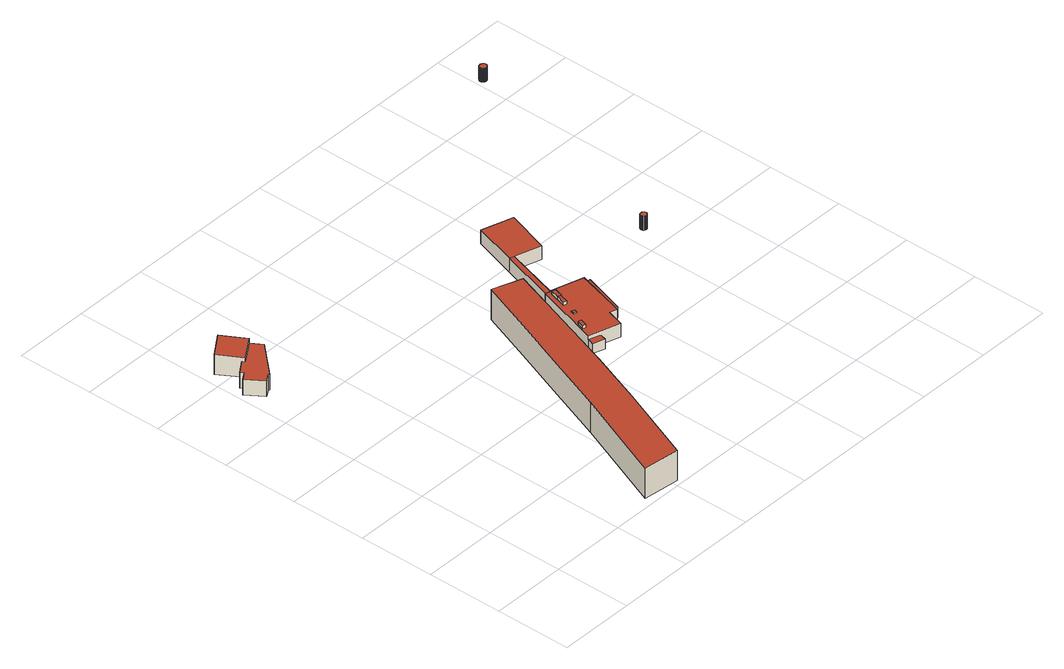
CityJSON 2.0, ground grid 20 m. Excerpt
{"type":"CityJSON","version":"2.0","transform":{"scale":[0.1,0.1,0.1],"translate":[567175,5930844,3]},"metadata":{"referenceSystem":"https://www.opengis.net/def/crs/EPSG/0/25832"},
"CityObjects":{
"building1":{"type":"Building","attributes":{"Grundfläche 2D":"115.498519","Grundhöhe NN":"4.003"},"geometry":[{"type":"Solid","lod":"3","boundaries":[[[[0,1,2,3,4,5,6,7,8,9]],[[10,11,12,13,14]],[[9,8,15,16]],[[0,9,16,17]],[[1,0,17,18]],[[2,1,18,19]],[[3,2,19,20]],[[6,5,21,22]],[[7,6,22,23]],[[8,7,23,15]],[[4,12,11,24,21,5]],[[20,25,14,13,12,4,3]],[[10,14,25,26]],[[11,10,26,24]],[[18,17,16,15,23,22,21,24,26,25,20,19]]]],"semantics":{"surfaces":[{"type":"RoofSurface"},{"type":"WallSurface"},{"type":"GroundSurface"}],"values":[[0,0,1,1,1,1,1,1,1,1,1,1,1,1,2]]}}]},
"building2":{"type":"Building","attributes":{"Grundfläche 2D":"637.989458","Grundhöhe NN":"4.240"},"geometry":[{"type":"Solid","lod":"3","boundaries":[[[[27,28,29,30,31,32,33,34,35,36]],[[37,38,32,31]],[[38,39,33,32]],[[39,40,34,33]],[[40,41,35,34]],[[41,42,36,35]],[[42,43,27,36]],[[44,37,31,30]],[[43,45,46,44,30,29,28,27]],[[40,39,38,37,44,46,45,43,42,41]]]],"semantics":{"surfaces":[{"type":"RoofSurface"},{"type":"WallSurface"},{"type":"GroundSurface"}],"values":[[0,1,1,1,1,1,1,1,1,2]]}}]},
"building3":{"type":"Building","attributes":{"Grundfläche 2D":"199.549910","Grundhöhe NN":"3.255"},"children":["building3-1","building3-2","building3-3","building3-4"],"geometry":[{"type":"Solid","lod":"3","boundaries":[[[[47,48,49,50,51,52,53,54]],[[55,56,57,58]],[[59,60,61,62]],[[58,57,63,64]],[[55,58,64,65]],[[56,55,65,66]],[[67,50,49,61,60,68]],[[51,50,67,69]],[[52,51,69,70]],[[56,66,71,53,52,70,63,57]],[[54,53,71,72]],[[47,54,72,73]],[[48,47,73,74]],[[48,74,75,61,49]],[[62,61,75,76]],[[59,62,76,77]],[[60,59,77,68]],[[70,69,67,68,77,76,75,74,73,72,71,66,65,64,63]]]],"semantics":{"surfaces":[{"type":"RoofSurface"},{"type":"WallSurface"},{"type":"GroundSurface"}],"values":[[0,0,0,1,1,1,1,1,1,1,1,1,1,1,1,1,1,2]]}}]},
"building3-1":{"type":"BuildingInstallation","parents":["building3"],"geometry":[{"type":"MultiSurface","lod":"3","boundaries":[[[78,79,80,81]],[[81,80,82,83]],[[78,81,83,84]],[[79,78,84,85]],[[80,79,85,82]]],"semantics":{"surfaces":[{"type":"RoofSurface"},{"type":"WallSurface"}],"values":[0,1,1,1,1]}}]},
"building3-2":{"type":"BuildingInstallation","parents":["building3"],"geometry":[{"type":"MultiSurface","lod":"3","boundaries":[[[86,87,88,89]],[[90,91,89,88]],[[91,92,86,89]],[[92,93,87,86]]],"semantics":{"surfaces":[{"type":"RoofSurface"},{"type":"WallSurface"}],"values":[0,1,1,1]}}]},
"building3-3":{"type":"BuildingInstallation","parents":["building3"],"geometry":[{"type":"MultiSurface","lod":"3","boundaries":[[[94,95,96,97]],[[97,96,98,99]],[[94,97,99,100]],[[95,94,100,101]],[[96,95,101,98]]],"semantics":{"surfaces":[{"type":"RoofSurface"},{"type":"WallSurface"}],"values":[0,1,1,1,1]}}]},
"building3-4":{"type":"BuildingInstallation","parents":["building3"],"geometry":[{"type":"MultiSurface","lod":"3","boundaries":[[[102,103,104,105]],[[103,102,88,87,93,106]],[[104,103,106,107]],[[105,104,107,108]],[[90,88,102,105,108]]],"semantics":{"surfaces":[{"type":"RoofSurface"},{"type":"WallSurface"}],"values":[0,1,1,1,1]}}]},
"building4":{"type":"Building","attributes":{"Grundfläche 2D":"121.766915","Grundhöhe NN":"3.274"},"geometry":[{"type":"Solid","lod":"3","boundaries":[[[[109,110,111,112,113]],[[109,48,47,110]],[[110,114,115,111]],[[112,111,115,116]],[[113,112,116,117]],[[109,113,117,118]],[[48,109,118,74]],[[47,48,74,73]],[[110,47,73,114]],[[115,114,73,74,118,117,116]]]],"semantics":{"surfaces":[{"type":"RoofSurface"},{"type":"WallSurface"},{"type":"GroundSurface"}],"values":[[0,0,1,1,1,1,1,1,1,2]]}}]},
"building5":{"type":"Building","attributes":{"Grundfläche 2D":"2.014714","Grundhöhe NN":"6.153"},"geometry":[{"type":"Solid","lod":"3","boundaries":[[[[119,120,121,122,123,124,125,126,127,128,129,130,131,132,133,134,135,136,137,138,139,140,141,142,143,144,145,146,147,148,149,150,151,152,153,154,155,156,157,158]],[[159,160,126,125]],[[161,159,125,124]],[[162,163,122,121]],[[163,164,123,122]],[[164,161,124,123]],[[160,165,127,126]],[[165,166,128,127]],[[166,167,129,128]],[[167,168,130,129]],[[168,169,131,130]],[[169,170,132,131]],[[170,171,133,132]],[[171,172,134,133]],[[172,173,135,134]],[[173,174,136,135]],[[174,175,137,136]],[[175,176,138,137]],[[176,177,139,138]],[[177,178,140,139]],[[178,179,141,140]],[[179,180,142,141]],[[180,181,143,142]],[[181,182,144,143]],[[182,183,145,144]],[[183,184,146,145]],[[184,185,147,146]],[[185,186,148,147]],[[186,187,149,148]],[[187,188,150,149]],[[188,189,151,150]],[[189,190,152,151]],[[190,191,153,152]],[[191,192,154,153]],[[192,193,155,154]],[[193,194,156,155]],[[194,195,157,156]],[[195,196,158,157]],[[196,197,119,158]],[[197,198,120,119]],[[198,162,121,120]],[[194,193,192,191,190,189,188,187,186,185,184,183,182,181,180,179,178,177,176,175,174,173,172,171,170,169,168,167,166,165,160,159,161,164,163,162,198,197,196,195]]]],"semantics":{"surfaces":[{"type":"RoofSurface"},{"type":"WallSurface"},{"type":"GroundSurface"}],"values":[[0,1,1,1,1,1,1,1,1,1,1,1,1,1,1,1,1,1,1,1,1,1,1,1,1,1,1,1,1,1,1,1,1,1,1,1,1,1,1,1,1,2]]}}]},
"building6":{"type":"Building","attributes":{"Grundfläche 2D":"2.577040","Grundhöhe NN":"4.841"},"geometry":[{"type":"Solid","lod":"3","boundaries":[[[[199,200,201,202,203,204,205,206,207,208,209,210,211,212,213,214,215,216,217,218,219,220,221,222,223,224,225,226,227,228,229,230,231,232,233,234,235,236,237,238]],[[239,240,206,205]],[[241,239,205,204]],[[242,243,202,201]],[[243,244,203,202]],[[244,241,204,203]],[[240,245,207,206]],[[245,246,208,207]],[[246,247,209,208]],[[247,248,210,209]],[[248,249,211,210]],[[249,250,212,211]],[[250,251,213,212]],[[251,252,214,213]],[[252,253,215,214]],[[253,254,216,215]],[[254,255,217,216]],[[255,256,218,217]],[[256,257,219,218]],[[257,258,220,219]],[[258,259,221,220]],[[259,260,222,221]],[[260,261,223,222]],[[261,262,224,223]],[[262,263,225,224]],[[263,264,226,225]],[[264,265,227,226]],[[265,266,228,227]],[[266,267,229,228]],[[267,268,230,229]],[[268,269,231,230]],[[269,270,232,231]],[[270,271,233,232]],[[271,272,234,233]],[[272,273,235,234]],[[273,274,236,235]],[[274,275,237,236]],[[275,276,238,237]],[[276,277,199,238]],[[277,278,200,199]],[[278,242,201,200]],[[274,273,272,271,270,269,268,267,266,265,264,263,262,261,260,259,258,257,256,255,254,253,252,251,250,249,248,247,246,245,240,239,241,244,243,242,278,277,276,275]]]],"semantics":{"surfaces":[{"type":"RoofSurface"},{"type":"WallSurface"},{"type":"GroundSurface"}],"values":[[0,1,1,1,1,1,1,1,1,1,1,1,1,1,1,1,1,1,1,1,1,1,1,1,1,1,1,1,1,1,1,1,1,1,1,1,1,1,1,1,1,2]]}}]}
},
"vertices":[
[60,903,53],[62,900,53],[136,981,53],[118,1009,53],[62,971,53],[57,978,53],[24,955,53],[30,947,53],[10,933,53],[40,889,53],[81,1069,66],[23,1029,66],[62,971,63],[118,1009,63],[121,1011,63],[10,933,10],[40,889,10],[60,903,10],[62,900,10],[136,981,10],[118,1009,10],[57,978,10],[24,955,10],[30,947,10],[23,1029,10],[121,1011,10],[81,1069,10],
[574,697,96],[522,557,96],[472,424,96],[411,263,96],[312,16,96],[407,6,96],[488,208,96],[542,354,96],[594,504,96],[649,669,96],[312,16,12],[407,6,12],[488,208,12],[542,354,12],[594,504,12],[649,669,12],[574,697,12],[411,263,12],[522,557,12],[472,424,12],
[707,639,41],[694,643,41],[642,472,41],[723,447,41],[736,491,41],[755,485,41],[794,616,41],[708,642,41],[805,608,33],[793,611,33],[759,501,33],[771,497,33],[668,445,30],[673,462,30],[642,472,30],[637,454,30],[759,501,3],[771,497,3],[805,608,3],[793,611,3],[723,447,3],[673,462,3],[736,491,3],[755,485,3],[794,616,3],[708,642,3],[707,639,3],[694,643,3],[642,472,3],[637,454,3],[668,445,3],
[691,554,43],[682,557,43],[680,548,43],[688,545,43],[680,548,41],[688,545,41],[691,554,41],[682,557,41],
[697,582,50],[703,605,50],[695,608,50],[688,585,50],[695,608,41],[688,585,41],[697,582,41],[703,605,41],
[661,495,49],[667,514,49],[659,516,49],[653,497,49],[659,516,41],[653,497,41],[661,495,41],[667,514,41],
[695,608,51],[704,605,51],[710,627,51],[701,630,51],[704,605,41],[710,627,41],[701,630,41],
[738,787,41],[750,783,41],[819,762,41],[855,876,41],[773,901,41],[750,783,3],[819,762,3],[855,876,3],[773,901,3],[738,787,3],
[1029,648,71],[1028,649,71],[1027,649,71],[1026,650,71],[1025,650,71],[1024,650,71],[1022,650,71],[1021,650,71],[1020,649,71],[1019,649,71],[1018,648,71],[1017,647,71],[1016,646,71],[1016,644,71],[1016,643,71],[1016,642,71],[1016,641,71],[1016,640,71],[1017,638,71],[1017,637,71],[1018,636,71],[1019,636,71],[1020,635,71],[1021,634,71],[1022,634,71],[1024,634,71],[1025,634,71],[1026,634,71],[1027,635,71],[1028,636,71],[1029,636,71],[1030,637,71],[1031,638,71],[1031,640,71],[1032,641,71],[1032,642,71],[1032,643,71],[1031,645,71],[1031,646,71],[1030,647,71],[1022,650,32],[1021,650,32],[1024,650,32],[1027,649,32],[1026,650,32],[1025,650,32],[1020,649,32],[1019,649,32],[1018,648,32],[1017,647,32],[1016,646,32],[1016,644,32],[1016,643,32],[1016,642,32],[1016,641,32],[1016,640,32],[1017,638,32],[1017,637,32],[1018,636,32],[1019,636,32],[1020,635,32],[1021,634,32],[1022,634,32],[1024,634,32],[1025,634,32],[1026,634,32],[1027,635,32],[1028,636,32],[1029,636,32],[1030,637,32],[1031,638,32],[1031,640,32],[1032,641,32],[1032,642,32],[1032,643,32],[1031,645,32],[1031,646,32],[1030,647,32],[1029,648,32],[1028,649,32],
[1213,1280,56],[1212,1280,56],[1210,1281,56],[1209,1282,56],[1208,1282,56],[1206,1282,56],[1205,1282,56],[1203,1281,56],[1202,1281,56],[1201,1280,56],[1200,1279,56],[1199,1278,56],[1198,1276,56],[1198,1275,56],[1198,1274,56],[1198,1272,56],[1198,1271,56],[1198,1269,56],[1199,1268,56],[1200,1267,56],[1201,1266,56],[1202,1265,56],[1203,1264,56],[1204,1264,56],[1206,1264,56],[1207,1264,56],[1209,1264,56],[1210,1264,56],[1211,1265,56],[1212,1266,56],[1214,1267,56],[1214,1268,56],[1215,1269,56],[1216,1270,56],[1216,1272,56],[1216,1273,56],[1216,1275,56],[1215,1276,56],[1215,1277,56],[1214,1278,56],[1205,1282,18],[1203,1281,18],[1206,1282,18],[1210,1281,18],[1209,1282,18],[1208,1282,18],[1202,1281,18],[1201,1280,18],[1200,1279,18],[1199,1278,18],[1198,1276,18],[1198,1275,18],[1198,1274,18],[1198,1272,18],[1198,1271,18],[1198,1269,18],[1199,1268,18],[1200,1267,18],[1201,1266,18],[1202,1265,18],[1203,1264,18],[1204,1264,18],[1206,1264,18],[1207,1264,18],[1209,1264,18],[1210,1264,18],[1211,1265,18],[1212,1266,18],[1214,1267,18],[1214,1268,18],[1215,1269,18],[1216,1270,18],[1216,1272,18],[1216,1273,18],[1216,1275,18],[1215,1276,18],[1215,1277,18],[1214,1278,18],[1213,1280,18],[1212,1280,18]
]}
